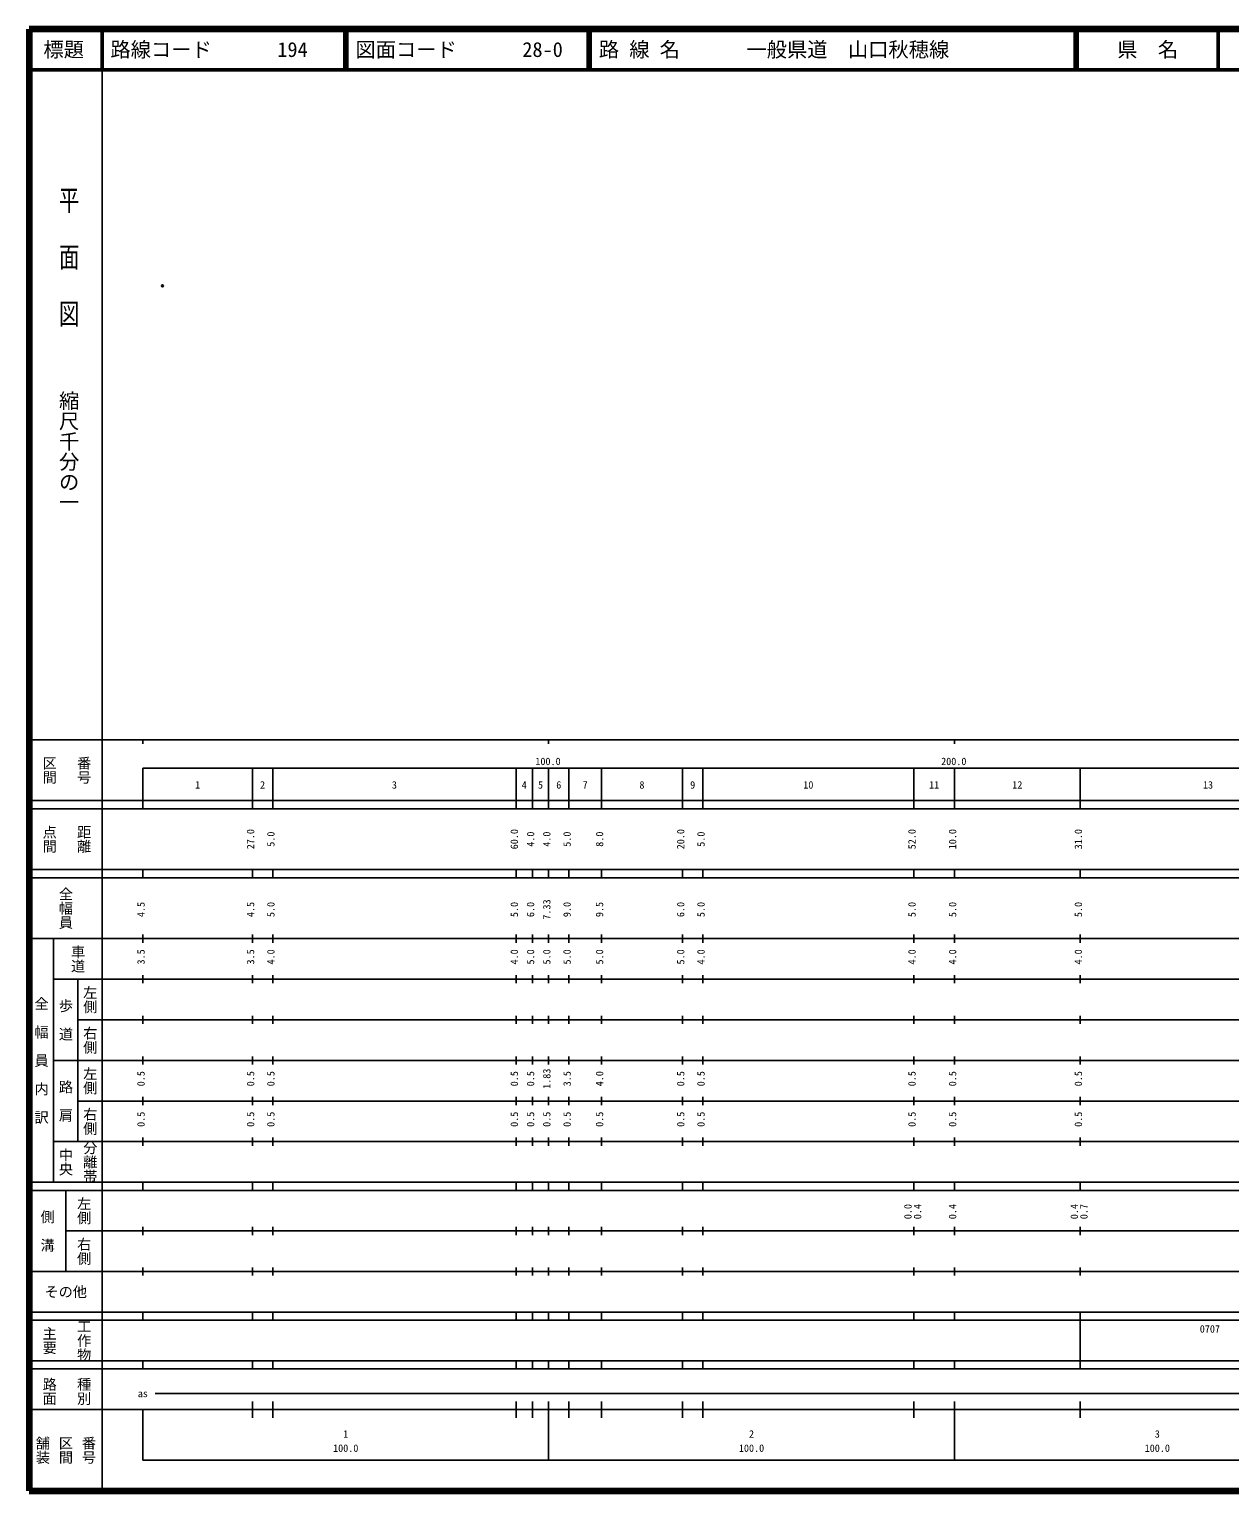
# Model space of a CAD drawing. Units: millimetres on the paper. Extents: x 40 to 680, y 20 to 380.
# Drawn here: x 40 to 335.9, y 20 to 380 of the extents above; entities that cross this region are included whole.
import ezdxf
from ezdxf.enums import TextEntityAlignment as Align

# ---------------------------------------------------------------- set-up
doc = ezdxf.new("R2010")
doc.units = ezdxf.units.MM
doc.header["$PDMODE"] = 32
doc.header["$PDSIZE"] = 0.5
doc.layers.add('M-OTRS', color=6, linetype='Continuous')
doc.layers.add('M-TTL-TXT', color=7, linetype='Continuous')
for name, color, linetype, lineweight in [('M-TTL', 2, 'Continuous', 140), ('M-TTL-BAND', 7, 'Continuous', 25), ('M-TTL-LINE', 7, 'Continuous', 50)]:
    doc.layers.add(name, color=color, linetype=linetype, lineweight=lineweight)
doc.styles.add('@ＭＳ ゴシック', font='')
doc.styles.add('ＭＳ ゴシック', font='')
doc.styles.get('@ＭＳ ゴシック').set_extended_font_data('@MS Gothic')
doc.styles.get('ＭＳ ゴシック').set_extended_font_data('MS Gothic')

msp = doc.modelspace()

# ---------------------------------------------------------------- linework, layer by layer
at = {"layer": 'M-OTRS'}
msp.add_point((72.818, 316.8), dxfattribs=at)
at = {"layer": 'M-TTL'}
for p, q in [((40, 380), (40, 20)), ((680, 380), (40, 380)), ((40, 20), (680, 20))]:
    msp.add_line(p, q, dxfattribs=at)
at = {"layer": 'M-TTL-BAND'}
for p, q in [((58, 370), (58, 20)), ((40, 205), (579, 205)), ((68, 205), (68, 204)), ((168, 205), (168, 204)), ((268, 205), (268, 204)), ((68, 198), (579, 198)), ((68, 198), (68, 188)), ((95, 188), (95, 198)), ((100, 188), (100, 198)), ((160, 188), (160, 198)), ((164, 188), (164, 198)), ((168, 188), (168, 198)), ((173, 188), (173, 198)), ((181, 188), (181, 198)), ((201, 188), (201, 198)), ((206, 188), (206, 198)), ((258, 188), (258, 198)), ((268, 188), (268, 198)), ((299, 188), (299, 198)), ((40, 190), (579, 190)), ((40, 188), (579, 188)), ((40, 173), (579, 173)), ((68, 171), (68, 173)), ((95, 171), (95, 173)), ((100, 171), (100, 173)), ((160, 171), (160, 173)), ((164, 171), (164, 173)), ((168, 171), (168, 173)), ((173, 171), (173, 173)), ((181, 171), (181, 173)), ((201, 171), (201, 173)), ((206, 171), (206, 173)), ((258, 171), (258, 173)), ((268, 171), (268, 173)), ((299, 171), (299, 173)), ((40, 171), (579, 171)), ((40, 156), (579, 156)), ((46, 96), (46, 156)), ((68, 155), (68, 157)), ((95, 155), (95, 157)), ((100, 155), (100, 157)), ((160, 155), (160, 157)), ((164, 155), (164, 157)), ((168, 155), (168, 157)), ((173, 155), (173, 157)), ((181, 155), (181, 157)), ((201, 155), (201, 157)), ((206, 155), (206, 157)), ((258, 155), (258, 157)), ((268, 155), (268, 157)), ((299, 155), (299, 157)), ((46, 146), (579, 146)), ((52, 146), (52, 106)), ((68, 145), (68, 147)), ((95, 145), (95, 147)), ((100, 145), (100, 147)), ((160, 145), (160, 147)), ((164, 145), (164, 147)), ((168, 145), (168, 147)), ((173, 145), (173, 147)), ((181, 145), (181, 147)), ((201, 145), (201, 147)), ((206, 145), (206, 147)), ((258, 145), (258, 147)), ((268, 145), (268, 147)), ((299, 145), (299, 147)), ((68, 135), (68, 137)), ((95, 135), (95, 137)), ((100, 135), (100, 137)), ((160, 135), (160, 137)), ((164, 135), (164, 137)), ((168, 135), (168, 137)), ((173, 135), (173, 137)), ((181, 135), (181, 137)), ((201, 135), (201, 137)), ((206, 135), (206, 137)), ((258, 135), (258, 137)), ((268, 135), (268, 137)), ((299, 135), (299, 137)), ((52, 136), (579, 136)), ((46, 126), (579, 126)), ((68, 125), (68, 127)), ((95, 125), (95, 127)), ((100, 125), (100, 127)), ((160, 125), (160, 127)), ((164, 125), (164, 127)), ((168, 125), (168, 127)), ((173, 125), (173, 127)), ((181, 125), (181, 127)), ((201, 125), (201, 127)), ((206, 125), (206, 127)), ((258, 125), (258, 127)), ((268, 125), (268, 127)), ((299, 125), (299, 127)), ((52, 116), (579, 116)), ((68, 115), (68, 117)), ((95, 115), (95, 117)), ((100, 115), (100, 117)), ((160, 115), (160, 117)), ((164, 115), (164, 117)), ((168, 115), (168, 117)), ((173, 115), (173, 117)), ((181, 115), (181, 117)), ((201, 115), (201, 117)), ((206, 115), (206, 117)), ((258, 115), (258, 117)), ((268, 115), (268, 117)), ((299, 115), (299, 117)), ((46, 106), (579, 106)), ((68, 105), (68, 107)), ((95, 105), (95, 107)), ((100, 105), (100, 107)), ((160, 105), (160, 107)), ((164, 105), (164, 107)), ((168, 105), (168, 107)), ((173, 105), (173, 107)), ((181, 105), (181, 107)), ((201, 105), (201, 107)), ((206, 105), (206, 107)), ((258, 105), (258, 107)), ((268, 105), (268, 107)), ((299, 105), (299, 107)), ((40, 96), (579, 96)), ((40, 94), (579, 94)), ((49, 94), (49, 74)), ((68, 94), (68, 96)), ((95, 94), (95, 96)), ((100, 94), (100, 96)), ((160, 94), (160, 96)), ((164, 94), (164, 96)), ((168, 94), (168, 96)), ((173, 94), (173, 96)), ((181, 94), (181, 96)), ((201, 94), (201, 96)), ((206, 94), (206, 96)), ((258, 94), (258, 96)), ((268, 94), (268, 96)), ((299, 94), (299, 96)), ((49, 84), (579, 84)), ((68, 83), (68, 85)), ((95, 83), (95, 85)), ((100, 83), (100, 85)), ((160, 83), (160, 85)), ((164, 83), (164, 85)), ((168, 83), (168, 85)), ((173, 83), (173, 85)), ((181, 83), (181, 85)), ((201, 83), (201, 85)), ((206, 83), (206, 85)), ((258, 83), (258, 85)), ((268, 83), (268, 85)), ((299, 83), (299, 85)), ((40, 74), (579, 74)), ((68, 73), (68, 75)), ((95, 73), (95, 75)), ((100, 73), (100, 75)), ((160, 73), (160, 75)), ((164, 73), (164, 75)), ((168, 73), (168, 75)), ((173, 73), (173, 75)), ((181, 73), (181, 75)), ((201, 73), (201, 75)), ((206, 73), (206, 75)), ((258, 73), (258, 75)), ((268, 73), (268, 75)), ((299, 73), (299, 75)), ((40, 64), (579, 64)), ((40, 62), (579, 62)), ((68, 62), (68, 64)), ((95, 62), (95, 64)), ((100, 62), (100, 64)), ((160, 62), (160, 64)), ((164, 62), (164, 64)), ((168, 62), (168, 64)), ((173, 62), (173, 64)), ((181, 62), (181, 64)), ((201, 62), (201, 64)), ((206, 62), (206, 64)), ((258, 62), (258, 64)), ((268, 62), (268, 64)), ((299, 62), (299, 64)), ((299, 52), (299, 62)), ((40, 52), (579, 52)), ((68, 50), (68, 52)), ((95, 50), (95, 52)), ((100, 50), (100, 52)), ((160, 50), (160, 52)), ((164, 50), (164, 52)), ((168, 50), (168, 52)), ((173, 50), (173, 52)), ((181, 50), (181, 52)), ((201, 50), (201, 52)), ((206, 50), (206, 52)), ((258, 50), (258, 52)), ((268, 50), (268, 52)), ((299, 50), (299, 52)), ((40, 50), (579, 50)), ((71, 44), (565, 44)), ((40, 40), (579, 40)), ((68, 40), (68, 27.5)), ((95, 38), (95, 42)), ((100, 38), (100, 42)), ((160, 38), (160, 42)), ((164, 38), (164, 42)), ((168, 27.5), (168, 42)), ((173, 38), (173, 42)), ((181, 38), (181, 42)), ((201, 38), (201, 42)), ((206, 38), (206, 42)), ((258, 38), (258, 42)), ((268, 27.5), (268, 42)), ((299, 38), (299, 42)), ((68, 27.5), (579, 27.5))]:
    msp.add_line(p, q, dxfattribs=at)
at = {"layer": 'M-TTL-LINE'}
for p, q in [((58, 380), (58, 370)), ((117.75, 380), (117.75, 370)), ((118.25, 380), (118.25, 370)), ((177.75, 380), (177.75, 370)), ((178.25, 380), (178.25, 370)), ((297.75, 380), (297.75, 370)), ((298.25, 380), (298.25, 370)), ((333, 380), (333, 370)), ((40, 370), (680, 370))]:
    msp.add_line(p, q, dxfattribs=at)

# ---------------------------------------------------------------- texts
at = {"layer": 'M-TTL-BAND', "style": '@ＭＳ ゴシック', "width": 1.4}
msp.add_text('平  面  図', height=3.666, rotation=270, dxfattribs=at).set_placement((49.777, 306.475), align=Align.MIDDLE_RIGHT)
at = {"layer": 'M-TTL-BAND', "style": '@ＭＳ ゴシック'}
msp.add_text('縮尺千分の一', height=3.666, rotation=270, dxfattribs=at).set_placement((49.777, 261.03), align=Align.MIDDLE_RIGHT)
for s, p in [('区間', (45, 197.5)), ('番号', (53.5, 197.5)), ('点間', (45, 180.5)), ('距離', (53.5, 180.5)), ('全幅員', (49, 163.5)), ('車道', (52, 151)), ('左側', (55, 141)), ('全\u3000幅\u3000員\u3000内\u3000訳', (43, 126)), ('歩\u3000道', (49, 136)), ('右側', (55, 131)), ('左側', (55, 121)), ('路\u3000肩', (49, 116)), ('右側', (55, 111)), ('分離帯', (55, 101)), ('中央', (49, 101)), ('左側', (53.5, 89)), ('側\u3000溝', (44.5, 84)), ('右側', (53.5, 79)), ('工作物', (53.5, 57)), ('主要', (45, 57)), ('路面', (45, 44.5)), ('種別', (53.5, 44.5)), ('舗装', (43.333, 30)), ('区間', (49, 30)), ('番号', (54.667, 30))]:
    msp.add_text(s, height=2.566, rotation=270, dxfattribs=at).set_placement(p, align=Align.MIDDLE_CENTER)
at = {"layer": 'M-TTL-BAND', "style": 'ＭＳ ゴシック'}
for s, p in [('100.0', (167.844, 198.195)), ('200.0', (267.844, 198.195)), ('1', (81.5, 192.405)), ('2', (97.5, 192.405)), ('3', (130, 192.405)), ('4', (162, 192.405)), ('5', (166, 192.405)), ('6', (170.5, 192.405)), ('7', (177, 192.405)), ('8', (191, 192.405)), ('9', (203.5, 192.405)), ('10', (232, 192.405)), ('11', (263, 192.405)), ('12', (283.5, 192.405)), ('13', (330.5, 192.405)), ('0707', (330.957, 58.405)), ('as', (68, 42.5)), ('1', (118, 32.523)), ('2', (218, 32.523)), ('3', (318, 32.523)), ('100.0', (118, 29.033)), ('100.0', (218, 29.033)), ('100.0', (318, 29.033))]:
    msp.add_text(s, height=1.833, dxfattribs=at).set_placement(p, align=Align.BOTTOM_CENTER)
for s, p in [('27.0', (96, 180.5)), ('5.0', (101, 180.5)), ('60.0', (161, 180.5)), ('4.0', (165, 180.5)), ('4.0', (169, 180.5)), ('5.0', (174, 180.5)), ('8.0', (182, 180.5)), ('20.0', (202, 180.5)), ('5.0', (207, 180.5)), ('52.0', (259, 180.5)), ('10.0', (269, 180.5)), ('31.0', (300, 180.5)), ('4.5', (69, 163.174)), ('4.5', (96, 163.174)), ('5.0', (101, 163.174)), ('5.0', (161, 163.174)), ('6.0', (165, 163.174)), ('7.33', (169, 163.174)), ('9.0', (174, 163.174)), ('9.5', (182, 163.174)), ('6.0', (202, 163.174)), ('5.0', (207, 163.174)), ('5.0', (259, 163.174)), ('5.0', (269, 163.174)), ('5.0', (300, 163.174)), ('3.5', (69, 151.5)), ('3.5', (96, 151.5)), ('4.0', (101, 151.5)), ('4.0', (161, 151.5)), ('5.0', (165, 151.5)), ('5.0', (169, 151.5)), ('5.0', (174, 151.5)), ('5.0', (182, 151.5)), ('5.0', (202, 151.5)), ('4.0', (207, 151.5)), ('4.0', (259, 151.5)), ('4.0', (269, 151.5)), ('4.0', (300, 151.5)), ('0.5', (69, 121.5)), ('0.5', (96, 121.5)), ('0.5', (101, 121.5)), ('0.5', (161, 121.5)), ('0.5', (165, 121.5)), ('1.83', (169, 121.5)), ('3.5', (174, 121.5)), ('4.0', (182, 121.5)), ('0.5', (202, 121.5)), ('0.5', (207, 121.5)), ('0.5', (259, 121.5)), ('0.5', (269, 121.5)), ('0.5', (300, 121.5)), ('0.5', (69, 111.5)), ('0.5', (96, 111.5)), ('0.5', (101, 111.5)), ('0.5', (161, 111.5)), ('0.5', (165, 111.5)), ('0.5', (169, 111.5)), ('0.5', (174, 111.5)), ('0.5', (182, 111.5)), ('0.5', (202, 111.5)), ('0.5', (207, 111.5)), ('0.5', (259, 111.5)), ('0.5', (269, 111.5)), ('0.5', (300, 111.5)), ('0.0', (258, 88.764)), ('0.4', (260.37, 88.764)), ('0.4', (269, 88.764)), ('0.4', (299, 88.764)), ('0.7', (301.37, 88.764))]:
    msp.add_text(s, height=1.833, rotation=90, dxfattribs=at).set_placement(p, align=Align.BOTTOM_CENTER)
msp.add_text('その他', height=2.566, dxfattribs=at).set_placement((49, 69), align=Align.MIDDLE_CENTER)
at = {"layer": 'M-TTL-TXT', "style": 'ＭＳ ゴシック'}
for s, p in [('標題', (48.5, 375)), ('県\u3000名', (315.625, 375))]:
    msp.add_text(s, height=3.666, dxfattribs=at).set_placement(p, align=Align.MIDDLE_CENTER)
for s, p in [('路線コード', (60, 375)), ('194', (101.142, 375)), ('図面コード', (120.38, 375)), ('28-0', (161.521, 375)), ('路 線 名', (180.38, 375)), ('一般県道\u3000山口秋穂線', (216.734, 375))]:
    msp.add_text(s, height=3.666, dxfattribs=at).set_placement(p, align=Align.MIDDLE_LEFT)

doc.saveas('drawing.dxf')
